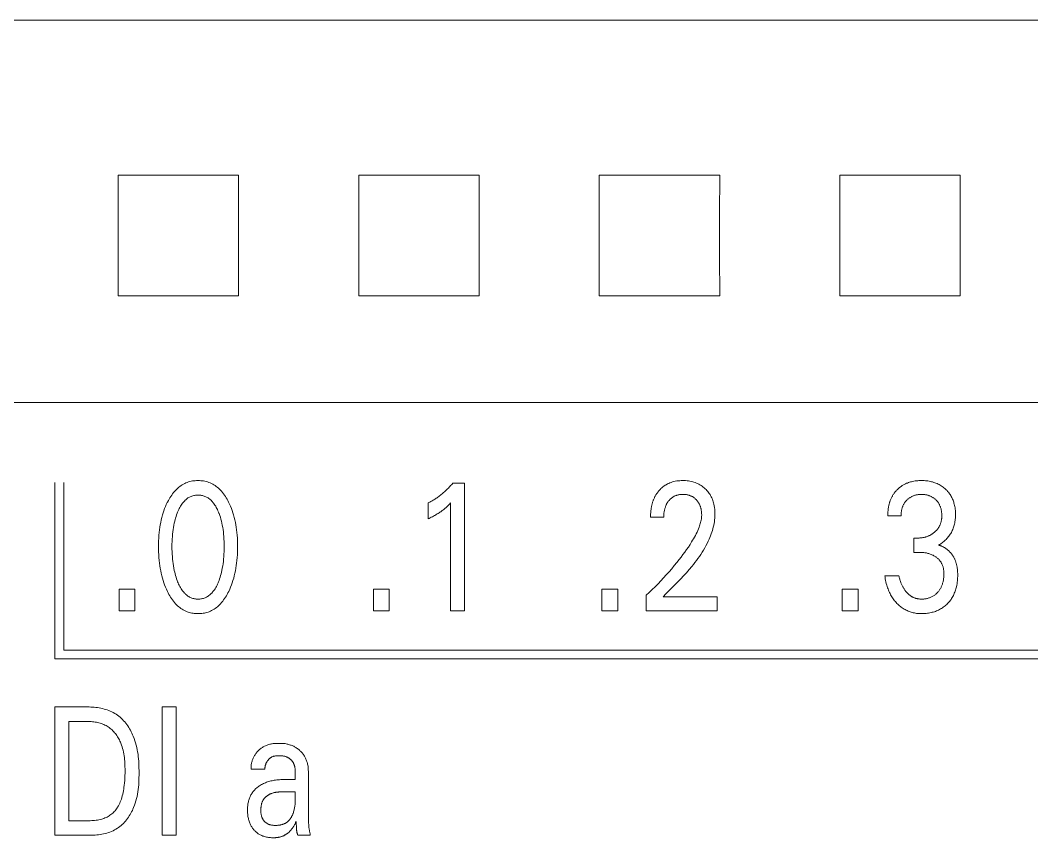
# Model space of a CAD drawing. Header units: millimetres. Extents: x -135 to 420, y 0 to 297.
# Drawn here: x 235.42 to 248.04, y 154.76 to 164.96 of the extents above; entities that cross this region are included whole.
import ezdxf

# ---------------------------------------------------------------- set-up
doc = ezdxf.new("R2010")
doc.units = ezdxf.units.MM
doc.layers.add('eProC - L2', color=41, linetype='Continuous', lineweight=20)

msp = doc.modelspace()

# ---------------------------------------------------------------- linework, layer by layer
at = {"layer": 'eProC - L2', "linetype": 'Continuous'}
for p, q in [((225.196, 164.959), (289.596, 164.959)), ((238.148, 163.026), (236.645, 163.026)), ((241.148, 163.026), (239.645, 163.026)), ((244.148, 163.026), (242.645, 163.026)), ((247.148, 163.026), (245.645, 163.026)), ((238.148, 161.522), (236.645, 161.522)), ((241.148, 161.522), (239.645, 161.522)), ((244.148, 161.522), (242.645, 161.522)), ((247.148, 161.522), (245.645, 161.522)), ((289.996, 160.19), (224.796, 160.19)), ((235.857, 159.194), (235.857, 156.994)), ((235.967, 159.194), (235.967, 157.104)), ((240.818, 159.185), (240.963, 159.185)), ((240.963, 159.185), (240.963, 157.594)), ((240.512, 158.739), (240.512, 158.939)), ((240.792, 157.594), (240.792, 158.938)), ((243.451, 158.762), (243.285, 158.762)), ((246.41, 158.778), (246.244, 158.778)), ((246.571, 158.322), (246.571, 158.501)), ((246.571, 158.501), (246.628, 158.501)), ((246.64, 158.322), (246.571, 158.322)), ((246.208, 158.031), (246.383, 158.031)), ((236.658, 157.594), (236.658, 157.864)), ((236.658, 157.864), (236.855, 157.864)), ((236.855, 157.864), (236.855, 157.594)), ((239.829, 157.594), (239.829, 157.864)), ((239.829, 157.864), (240.027, 157.864)), ((240.027, 157.864), (240.027, 157.594)), ((242.678, 157.594), (242.678, 157.864)), ((242.678, 157.864), (242.876, 157.864)), ((242.876, 157.864), (242.876, 157.594)), ((245.677, 157.594), (245.677, 157.864)), ((245.677, 157.864), (245.875, 157.864)), ((245.875, 157.864), (245.875, 157.594)), ((243.232, 157.594), (243.232, 157.786)), ((243.441, 157.769), (244.115, 157.769)), ((244.115, 157.769), (244.115, 157.594)), ((236.855, 157.594), (236.658, 157.594)), ((240.027, 157.594), (239.829, 157.594)), ((240.963, 157.594), (240.792, 157.594)), ((242.876, 157.594), (242.678, 157.594)), ((244.115, 157.594), (243.232, 157.594)), ((245.875, 157.594), (245.677, 157.594)), ((235.967, 157.104), (259.796, 157.104)), ((235.857, 156.994), (259.906, 156.994)), ((235.856, 154.794), (235.856, 156.394)), ((235.856, 156.394), (236.262, 156.394)), ((237.194, 154.794), (237.194, 156.394)), ((237.194, 156.394), (237.37, 156.394)), ((237.37, 156.394), (237.37, 154.794)), ((236.031, 156.213), (236.031, 154.975)), ((236.262, 156.213), (236.031, 156.213)), ((238.476, 155.617), (238.304, 155.617)), ((238.854, 155.591), (238.854, 155.588)), ((238.854, 155.588), (238.854, 155.584)), ((238.854, 155.488), (238.854, 155.584)), ((239.018, 155.582), (239.018, 155.194)), ((238.705, 155.488), (238.854, 155.488)), ((238.854, 155.336), (238.696, 155.336)), ((239.02, 155.026), (239.019, 155.11)), ((236.031, 154.975), (236.297, 154.975)), ((239.021, 154.965), (239.02, 155.026)), ((238.867, 154.925), (238.868, 154.914)), ((236.296, 154.794), (235.856, 154.794)), ((237.37, 154.794), (237.194, 154.794)), ((239.042, 154.794), (238.886, 154.794))]:
    msp.add_line(p, q, dxfattribs=at)
for points in [[(236.645, 161.522), (236.646, 162.021), (236.646, 162.527), (236.645, 163.026)], [(238.148, 161.522), (238.147, 162.021), (238.147, 162.527), (238.148, 163.026)], [(239.645, 161.522), (239.646, 162.021), (239.646, 162.527), (239.645, 163.026)], [(241.148, 161.522), (241.147, 162.021), (241.147, 162.527), (241.148, 163.026)], [(242.645, 161.522), (242.646, 162.021), (242.646, 162.527), (242.645, 163.026)], [(244.148, 161.522), (244.147, 162.021), (244.147, 162.527), (244.148, 163.026)], [(245.645, 161.522), (245.646, 162.021), (245.646, 162.527), (245.645, 163.026)], [(247.148, 161.522), (247.147, 162.021), (247.147, 162.527), (247.148, 163.026)], [(238.024, 157.834), (238.036, 157.861), (238.048, 157.888), (238.058, 157.916), (238.068, 157.943), (238.077, 157.971), (238.086, 158), (238.094, 158.031), (238.101, 158.062), (238.108, 158.093), (238.114, 158.124), (238.119, 158.156), (238.123, 158.187), (238.127, 158.222), (238.13, 158.257), (238.132, 158.292), (238.134, 158.327), (238.135, 158.362), (238.135, 158.397), (238.135, 158.431), (238.134, 158.466), (238.132, 158.5), (238.13, 158.535), (238.127, 158.569), (238.123, 158.603), (238.118, 158.635), (238.113, 158.666), (238.107, 158.696), (238.101, 158.727), (238.093, 158.758), (238.085, 158.788), (238.076, 158.816), (238.067, 158.843), (238.057, 158.87), (238.046, 158.897), (238.034, 158.924), (238.022, 158.95), (238.013, 158.968), (238.003, 158.986), (237.993, 159.003), (237.982, 159.02), (237.971, 159.037), (237.959, 159.053), (237.947, 159.069), (237.934, 159.084), (237.92, 159.099), (237.908, 159.111), (237.895, 159.123), (237.882, 159.134), (237.868, 159.145), (237.854, 159.155), (237.84, 159.164), (237.825, 159.173), (237.809, 159.181), (237.794, 159.188), (237.778, 159.194), (237.761, 159.2), (237.745, 159.205), (237.728, 159.209), (237.711, 159.212), (237.694, 159.215), (237.676, 159.216), (237.659, 159.217), (237.642, 159.218), (237.624, 159.217), (237.607, 159.216), (237.59, 159.215), (237.573, 159.212), (237.556, 159.209), (237.539, 159.205), (237.523, 159.2), (237.506, 159.194), (237.49, 159.188), (237.475, 159.181), (237.459, 159.173), (237.444, 159.164), (237.43, 159.155), (237.416, 159.145), (237.402, 159.134), (237.389, 159.123), (237.376, 159.111), (237.364, 159.099), (237.35, 159.084), (237.337, 159.069), (237.324, 159.053), (237.313, 159.037), (237.301, 159.02), (237.291, 159.003), (237.281, 158.986), (237.271, 158.968), (237.262, 158.95), (237.258, 158.943)], [(243.441, 157.769), (243.478, 157.805), (243.515, 157.842), (243.552, 157.879), (243.589, 157.916), (243.626, 157.953), (243.662, 157.991), (243.698, 158.029), (243.733, 158.067), (243.767, 158.107), (243.801, 158.147), (243.82, 158.171), (243.839, 158.195), (243.858, 158.22), (243.877, 158.245), (243.895, 158.271), (243.912, 158.297), (243.929, 158.323), (243.945, 158.35), (243.961, 158.377), (243.976, 158.404), (243.99, 158.432), (244.004, 158.46), (244.017, 158.488), (244.025, 158.509), (244.034, 158.53), (244.042, 158.551), (244.049, 158.573), (244.056, 158.594), (244.062, 158.616), (244.068, 158.638), (244.073, 158.66), (244.077, 158.682), (244.081, 158.704), (244.084, 158.727), (244.086, 158.749), (244.088, 158.771), (244.089, 158.794), (244.088, 158.815), (244.087, 158.837), (244.086, 158.858), (244.083, 158.88), (244.079, 158.901), (244.075, 158.922), (244.071, 158.938), (244.066, 158.954), (244.061, 158.97), (244.056, 158.985), (244.049, 159), (244.042, 159.015), (244.035, 159.03), (244.027, 159.043), (244.018, 159.056), (244.009, 159.069), (243.999, 159.081), (243.989, 159.093), (243.978, 159.105), (243.967, 159.116), (243.955, 159.127), (243.942, 159.137), (243.929, 159.147), (243.916, 159.156), (243.902, 159.165), (243.888, 159.172), (243.873, 159.18), (243.858, 159.187), (243.842, 159.193), (243.827, 159.198), (243.811, 159.202), (243.794, 159.206), (243.777, 159.21), (243.759, 159.213), (243.741, 159.215), (243.723, 159.217), (243.705, 159.218), (243.687, 159.218), (243.668, 159.217), (243.65, 159.216), (243.631, 159.215), (243.613, 159.212), (243.594, 159.209), (243.576, 159.205), (243.56, 159.2), (243.543, 159.195), (243.527, 159.189), (243.512, 159.182), (243.496, 159.175), (243.481, 159.166), (243.467, 159.158), (243.453, 159.148), (243.44, 159.138), (243.428, 159.128), (243.415, 159.117)], [(246.878, 158.413), (246.889, 158.419), (246.9, 158.426), (246.911, 158.433), (246.922, 158.44), (246.932, 158.448), (246.942, 158.456), (246.952, 158.465), (246.962, 158.474), (246.972, 158.483), (246.981, 158.493), (246.99, 158.503), (246.999, 158.514), (247.007, 158.525), (247.015, 158.536), (247.023, 158.547), (247.03, 158.559), (247.037, 158.571), (247.043, 158.583), (247.049, 158.596), (247.054, 158.609), (247.06, 158.622), (247.064, 158.635), (247.068, 158.648), (247.072, 158.661), (247.076, 158.675), (247.079, 158.69), (247.081, 158.705), (247.084, 158.72), (247.085, 158.735), (247.087, 158.75), (247.088, 158.765), (247.088, 158.781), (247.089, 158.796), (247.088, 158.812), (247.088, 158.828), (247.087, 158.844), (247.085, 158.86), (247.083, 158.876), (247.08, 158.892), (247.077, 158.908), (247.074, 158.923), (247.07, 158.936), (247.067, 158.948), (247.062, 158.961), (247.058, 158.973), (247.053, 158.985), (247.048, 158.997), (247.042, 159.008), (247.036, 159.02), (247.029, 159.031), (247.022, 159.042), (247.015, 159.052), (247.008, 159.062), (247, 159.072), (246.991, 159.082), (246.983, 159.092), (246.974, 159.101), (246.965, 159.109), (246.955, 159.118), (246.944, 159.127), (246.933, 159.136), (246.921, 159.144), (246.909, 159.152), (246.897, 159.16), (246.885, 159.167), (246.872, 159.173), (246.859, 159.18), (246.845, 159.185), (246.832, 159.191), (246.818, 159.195), (246.804, 159.2), (246.79, 159.203), (246.775, 159.207), (246.76, 159.21), (246.744, 159.212), (246.729, 159.214), (246.713, 159.216), (246.697, 159.217), (246.682, 159.218), (246.666, 159.218), (246.649, 159.218), (246.633, 159.217), (246.617, 159.216), (246.601, 159.214), (246.585, 159.212), (246.568, 159.209), (246.553, 159.206), (246.54, 159.203), (246.527, 159.2), (246.515, 159.196), (246.502, 159.192), (246.49, 159.187), (246.478, 159.183), (246.466, 159.177), (246.455, 159.171), (246.44, 159.163)], [(240.818, 159.185), (240.809, 159.174), (240.801, 159.164), (240.792, 159.154), (240.782, 159.144), (240.773, 159.134), (240.764, 159.124), (240.754, 159.114), (240.744, 159.104), (240.734, 159.095), (240.724, 159.086), (240.715, 159.077), (240.705, 159.068), (240.695, 159.059), (240.685, 159.051), (240.675, 159.043), (240.665, 159.035), (240.654, 159.027), (240.644, 159.019), (240.633, 159.011), (240.622, 159.003), (240.613, 158.997), (240.603, 158.99), (240.593, 158.984), (240.583, 158.978), (240.573, 158.972), (240.563, 158.966), (240.553, 158.96), (240.543, 158.955), (240.532, 158.949), (240.522, 158.944), (240.512, 158.939)], [(243.415, 159.117), (243.408, 159.11), (243.401, 159.102), (243.395, 159.096), (243.39, 159.09), (243.385, 159.084), (243.38, 159.078), (243.375, 159.071), (243.37, 159.065), (243.365, 159.058), (243.361, 159.052), (243.356, 159.045), (243.352, 159.038), (243.348, 159.031), (243.344, 159.024), (243.34, 159.017), (243.336, 159.01), (243.333, 159.002), (243.329, 158.994), (243.326, 158.987), (243.322, 158.979), (243.319, 158.971), (243.316, 158.963), (243.313, 158.955), (243.311, 158.946), (243.308, 158.938), (243.306, 158.93), (243.304, 158.922), (243.301, 158.913), (243.3, 158.905), (243.298, 158.897), (243.296, 158.886), (243.294, 158.876), (243.292, 158.866), (243.291, 158.855), (243.289, 158.845), (243.288, 158.835), (243.287, 158.824), (243.287, 158.814), (243.286, 158.804), (243.285, 158.793), (243.285, 158.783), (243.285, 158.772), (243.285, 158.762)], [(246.44, 159.163), (246.432, 159.159), (246.425, 159.155), (246.418, 159.15), (246.411, 159.145), (246.404, 159.14), (246.398, 159.135), (246.391, 159.13), (246.385, 159.125), (246.378, 159.119), (246.372, 159.113), (246.366, 159.108), (246.36, 159.102), (246.354, 159.096), (246.349, 159.09), (246.343, 159.084), (246.338, 159.078), (246.333, 159.072), (246.328, 159.065), (246.323, 159.059), (246.318, 159.052), (246.314, 159.045), (246.309, 159.038), (246.305, 159.031), (246.301, 159.024), (246.297, 159.017), (246.293, 159.009), (246.289, 159.001), (246.285, 158.994), (246.282, 158.986), (246.279, 158.978), (246.276, 158.97), (246.273, 158.962), (246.27, 158.954), (246.267, 158.946), (246.265, 158.937), (246.262, 158.929), (246.26, 158.921), (246.258, 158.912), (246.256, 158.902), (246.254, 158.892), (246.252, 158.882), (246.25, 158.871), (246.249, 158.861), (246.248, 158.851), (246.247, 158.84), (246.246, 158.83), (246.245, 158.819), (246.245, 158.809), (246.244, 158.799), (246.244, 158.788), (246.244, 158.778)], [(237.381, 157.972), (237.373, 157.992), (237.367, 158.013), (237.36, 158.033), (237.355, 158.054), (237.35, 158.075), (237.345, 158.096), (237.339, 158.124), (237.334, 158.152), (237.33, 158.181), (237.326, 158.209), (237.323, 158.237), (237.321, 158.269), (237.319, 158.3), (237.317, 158.332), (237.316, 158.363), (237.316, 158.395), (237.316, 158.426), (237.317, 158.457), (237.319, 158.488), (237.321, 158.519), (237.323, 158.55), (237.326, 158.578), (237.33, 158.605), (237.334, 158.633), (237.339, 158.661), (237.345, 158.688), (237.35, 158.709), (237.355, 158.73), (237.361, 158.75), (237.367, 158.771), (237.374, 158.791), (237.381, 158.811), (237.387, 158.825), (237.393, 158.84), (237.4, 158.855), (237.407, 158.869), (237.414, 158.883), (237.422, 158.897), (237.43, 158.91), (237.439, 158.923), (237.449, 158.936), (237.456, 158.945), (237.463, 158.954), (237.471, 158.962), (237.48, 158.971), (237.488, 158.979), (237.497, 158.986), (237.506, 158.993), (237.516, 159), (237.525, 159.006), (237.535, 159.011), (237.545, 159.016), (237.555, 159.02), (237.566, 159.024), (237.576, 159.027), (237.587, 159.03), (237.598, 159.032), (237.609, 159.034), (237.62, 159.035), (237.631, 159.036), (237.642, 159.036), (237.653, 159.036), (237.664, 159.035), (237.675, 159.034), (237.686, 159.032), (237.697, 159.03), (237.707, 159.027), (237.718, 159.024), (237.728, 159.02), (237.738, 159.016), (237.748, 159.011), (237.758, 159.006), (237.768, 159), (237.777, 158.993), (237.787, 158.986), (237.795, 158.979), (237.804, 158.971), (237.812, 158.962), (237.82, 158.954), (237.828, 158.945), (237.835, 158.936), (237.844, 158.923), (237.853, 158.91), (237.862, 158.897), (237.869, 158.883), (237.877, 158.869), (237.884, 158.855), (237.89, 158.84), (237.896, 158.825), (237.902, 158.811), (237.904, 158.805)], [(243.451, 158.762), (243.451, 158.772), (243.451, 158.782), (243.452, 158.793), (243.452, 158.803), (243.453, 158.813), (243.455, 158.823), (243.456, 158.833), (243.458, 158.843), (243.46, 158.852), (243.462, 158.861), (243.464, 158.87), (243.467, 158.879), (243.47, 158.887), (243.473, 158.896), (243.476, 158.904), (243.48, 158.913), (243.483, 158.919), (243.486, 158.926), (243.49, 158.933), (243.494, 158.939), (243.498, 158.945), (243.502, 158.952), (243.506, 158.958), (243.511, 158.964), (243.516, 158.969), (243.52, 158.975), (243.525, 158.98), (243.53, 158.985), (243.535, 158.99), (243.541, 158.995), (243.546, 158.999), (243.552, 159.004), (243.558, 159.008), (243.564, 159.012), (243.569, 159.015), (243.575, 159.019), (243.582, 159.022), (243.588, 159.025), (243.594, 159.028), (243.601, 159.03), (243.607, 159.033), (243.614, 159.035), (243.621, 159.037), (243.629, 159.039), (243.637, 159.041), (243.645, 159.042), (243.653, 159.043), (243.662, 159.044), (243.67, 159.045), (243.678, 159.045), (243.687, 159.045), (243.695, 159.045), (243.703, 159.045), (243.711, 159.045), (243.719, 159.044), (243.727, 159.043), (243.735, 159.042), (243.743, 159.04), (243.751, 159.038), (243.758, 159.036), (243.766, 159.034), (243.773, 159.032), (243.78, 159.029), (243.787, 159.027), (243.794, 159.024), (243.8, 159.02), (243.807, 159.017), (243.813, 159.013), (243.819, 159.009), (243.826, 159.005), (243.831, 159), (243.837, 158.996), (243.843, 158.991), (243.848, 158.986), (243.854, 158.981), (243.859, 158.976), (243.863, 158.97), (243.868, 158.965), (243.873, 158.959), (243.877, 158.953), (243.881, 158.947), (243.885, 158.941), (243.888, 158.935), (243.892, 158.928), (243.895, 158.921), (243.899, 158.914), (243.902, 158.907), (243.904, 158.9), (243.907, 158.893), (243.909, 158.885), (243.911, 158.878), (243.913, 158.87), (243.915, 158.863), (243.917, 158.854), (243.918, 158.846), (243.919, 158.837), (243.921, 158.828), (243.921, 158.82), (243.922, 158.811), (243.922, 158.802), (243.923, 158.793), (243.923, 158.785)], [(246.41, 158.778), (246.41, 158.787), (246.41, 158.796), (246.411, 158.805), (246.411, 158.814), (246.412, 158.822), (246.414, 158.831), (246.415, 158.84), (246.417, 158.849), (246.419, 158.858), (246.421, 158.866), (246.423, 158.873), (246.425, 158.881), (246.428, 158.889), (246.431, 158.896), (246.434, 158.903), (246.437, 158.911), (246.441, 158.918), (246.445, 158.925), (246.449, 158.932), (246.453, 158.938), (246.457, 158.945), (246.462, 158.951), (246.467, 158.957), (246.472, 158.963), (246.477, 158.969), (246.482, 158.974), (246.488, 158.98), (246.494, 158.985), (246.5, 158.99), (246.506, 158.995), (246.512, 159), (246.519, 159.004), (246.525, 159.008), (246.532, 159.012), (246.539, 159.016), (246.546, 159.02), (246.553, 159.023), (246.56, 159.026), (246.567, 159.029), (246.575, 159.032), (246.582, 159.034), (246.59, 159.036), (246.597, 159.038), (246.605, 159.04), (246.614, 159.041), (246.622, 159.043), (246.63, 159.044), (246.639, 159.044), (246.647, 159.045), (246.656, 159.045), (246.664, 159.045), (246.673, 159.045), (246.681, 159.045), (246.69, 159.045), (246.698, 159.044), (246.707, 159.043), (246.715, 159.041), (246.724, 159.04), (246.732, 159.038), (246.74, 159.036), (246.747, 159.034), (246.755, 159.032), (246.762, 159.029), (246.77, 159.026), (246.777, 159.023), (246.784, 159.02), (246.791, 159.016), (246.798, 159.012), (246.805, 159.008), (246.811, 159.004), (246.818, 159), (246.824, 158.995), (246.83, 158.99), (246.836, 158.985), (246.842, 158.98), (246.847, 158.974), (246.853, 158.969), (246.858, 158.963), (246.863, 158.957), (246.867, 158.951), (246.872, 158.945), (246.876, 158.938), (246.88, 158.932), (246.884, 158.925), (246.888, 158.918), (246.891, 158.911), (246.895, 158.903), (246.898, 158.896), (246.901, 158.888), (246.903, 158.881), (246.905, 158.873), (246.908, 158.865), (246.91, 158.857), (246.911, 158.848), (246.913, 158.839), (246.915, 158.83), (246.916, 158.821), (246.917, 158.812), (246.917, 158.803), (246.918, 158.794), (246.918, 158.785), (246.918, 158.776)], [(237.258, 158.943), (237.246, 158.918), (237.235, 158.893), (237.225, 158.867), (237.216, 158.841), (237.207, 158.814), (237.199, 158.788), (237.19, 158.758), (237.183, 158.727), (237.176, 158.696), (237.17, 158.666), (237.165, 158.635), (237.161, 158.603), (237.157, 158.569), (237.154, 158.535), (237.151, 158.5), (237.15, 158.466), (237.149, 158.431), (237.148, 158.397), (237.149, 158.362), (237.15, 158.327), (237.151, 158.292), (237.154, 158.257), (237.157, 158.222), (237.161, 158.187), (237.165, 158.155), (237.17, 158.124), (237.176, 158.092), (237.182, 158.061), (237.19, 158.03), (237.198, 157.999), (237.206, 157.971), (237.215, 157.943), (237.225, 157.915), (237.236, 157.888), (237.247, 157.861), (237.26, 157.834), (237.269, 157.816), (237.279, 157.798), (237.289, 157.78), (237.3, 157.762), (237.311, 157.745), (237.323, 157.728), (237.335, 157.712), (237.348, 157.696), (237.362, 157.681), (237.374, 157.668), (237.387, 157.656), (237.4, 157.644), (237.414, 157.633), (237.428, 157.623), (237.443, 157.613), (237.458, 157.604), (237.473, 157.596), (237.489, 157.588), (237.504, 157.582), (237.518, 157.577), (237.533, 157.573), (237.548, 157.569), (237.564, 157.565), (237.579, 157.562), (237.595, 157.56), (237.61, 157.559), (237.626, 157.558), (237.642, 157.558), (237.658, 157.558), (237.673, 157.559), (237.689, 157.56), (237.705, 157.562), (237.72, 157.565), (237.735, 157.569), (237.751, 157.573), (237.766, 157.577), (237.78, 157.582), (237.795, 157.588), (237.811, 157.596), (237.826, 157.604), (237.841, 157.613), (237.856, 157.623), (237.87, 157.633), (237.884, 157.644), (237.897, 157.656), (237.91, 157.668), (237.922, 157.681), (237.936, 157.696), (237.949, 157.712), (237.961, 157.728), (237.973, 157.745), (237.984, 157.762), (237.995, 157.78), (238.005, 157.798), (238.015, 157.816), (238.024, 157.834)], [(240.512, 158.739), (240.525, 158.746), (240.538, 158.753), (240.551, 158.759), (240.564, 158.766), (240.577, 158.773), (240.59, 158.78), (240.602, 158.787), (240.613, 158.794), (240.625, 158.801), (240.636, 158.808), (240.647, 158.815), (240.658, 158.822), (240.668, 158.829), (240.677, 158.836), (240.687, 158.843), (240.696, 158.85), (240.706, 158.858), (240.715, 158.865), (240.723, 158.872), (240.731, 158.879), (240.739, 158.886), (240.747, 158.894), (240.756, 158.902), (240.764, 158.91), (240.778, 158.924), (240.792, 158.938)], [(237.904, 158.805), (237.912, 158.782), (237.92, 158.759), (237.927, 158.736), (237.933, 158.712), (237.938, 158.688), (237.944, 158.661), (237.949, 158.633), (237.953, 158.605), (237.957, 158.578), (237.96, 158.55), (237.963, 158.519), (237.965, 158.488), (237.966, 158.457), (237.967, 158.426), (237.967, 158.395), (237.967, 158.363), (237.966, 158.332), (237.965, 158.3), (237.963, 158.269), (237.96, 158.237), (237.957, 158.209), (237.954, 158.18), (237.949, 158.152), (237.944, 158.124), (237.939, 158.096), (237.934, 158.075), (237.929, 158.054), (237.923, 158.033), (237.917, 158.013), (237.91, 157.992), (237.903, 157.972), (237.897, 157.956), (237.891, 157.941), (237.885, 157.927), (237.878, 157.912), (237.87, 157.897), (237.863, 157.883), (237.854, 157.869), (237.845, 157.856), (237.836, 157.842), (237.828, 157.833), (237.821, 157.824), (237.813, 157.815), (237.805, 157.807), (237.796, 157.799), (237.787, 157.791), (237.778, 157.784), (237.769, 157.777), (237.759, 157.771), (237.749, 157.765), (237.739, 157.76), (237.729, 157.756), (237.718, 157.752), (237.708, 157.748), (237.697, 157.746), (237.686, 157.743), (237.675, 157.741), (237.664, 157.74), (237.653, 157.739), (237.642, 157.739), (237.631, 157.739), (237.619, 157.74), (237.608, 157.741), (237.597, 157.743), (237.587, 157.746), (237.576, 157.748), (237.565, 157.752), (237.555, 157.756), (237.545, 157.76), (237.535, 157.765), (237.525, 157.771), (237.515, 157.777), (237.505, 157.784), (237.496, 157.791), (237.487, 157.799), (237.479, 157.807), (237.471, 157.815), (237.463, 157.824), (237.455, 157.833), (237.448, 157.842), (237.438, 157.856), (237.429, 157.869), (237.421, 157.883), (237.413, 157.897), (237.406, 157.912), (237.399, 157.927), (237.392, 157.941), (237.386, 157.956), (237.381, 157.972)], [(243.923, 158.785), (243.922, 158.769), (243.921, 158.754), (243.919, 158.739), (243.916, 158.724), (243.913, 158.709), (243.91, 158.695), (243.906, 158.68), (243.901, 158.665), (243.897, 158.651), (243.891, 158.636), (243.883, 158.615), (243.874, 158.594), (243.865, 158.573), (243.855, 158.552), (243.844, 158.532), (243.833, 158.512), (243.822, 158.492), (243.81, 158.472), (243.798, 158.453), (243.778, 158.42), (243.757, 158.388), (243.735, 158.357), (243.713, 158.325), (243.69, 158.294), (243.667, 158.264), (243.643, 158.234), (243.612, 158.195), (243.581, 158.156), (243.549, 158.118), (243.516, 158.08), (243.482, 158.043), (243.448, 158.005), (243.414, 157.968), (243.379, 157.931), (243.343, 157.894), (243.306, 157.858), (243.27, 157.821), (243.232, 157.786)], [(246.918, 158.776), (246.918, 158.768), (246.918, 158.761), (246.917, 158.753), (246.917, 158.746), (246.916, 158.739), (246.915, 158.731), (246.914, 158.724), (246.912, 158.717), (246.911, 158.709), (246.909, 158.702), (246.907, 158.695), (246.905, 158.689), (246.903, 158.683), (246.901, 158.677), (246.899, 158.671), (246.896, 158.665), (246.894, 158.659), (246.891, 158.653), (246.888, 158.648), (246.885, 158.642), (246.882, 158.637), (246.878, 158.631), (246.875, 158.626), (246.871, 158.62), (246.867, 158.615), (246.863, 158.61), (246.859, 158.605), (246.855, 158.6), (246.85, 158.595), (246.845, 158.59), (246.841, 158.586), (246.836, 158.581), (246.831, 158.577), (246.826, 158.572), (246.821, 158.568), (246.815, 158.564), (246.81, 158.56), (246.804, 158.555), (246.799, 158.552), (246.793, 158.548), (246.787, 158.544), (246.781, 158.541), (246.775, 158.537), (246.769, 158.534), (246.762, 158.531), (246.755, 158.528), (246.749, 158.525), (246.742, 158.522), (246.734, 158.519), (246.727, 158.517), (246.72, 158.514), (246.713, 158.512), (246.705, 158.51), (246.698, 158.509), (246.69, 158.507), (246.683, 158.506), (246.675, 158.504), (246.667, 158.503), (246.659, 158.503), (246.651, 158.502), (246.643, 158.502), (246.636, 158.501), (246.628, 158.501)], [(247.11, 158.127), (247.109, 158.135), (247.108, 158.143), (247.106, 158.151), (247.105, 158.158), (247.103, 158.166), (247.101, 158.174), (247.099, 158.181), (247.097, 158.189), (247.094, 158.196), (247.092, 158.204), (247.089, 158.211), (247.087, 158.218), (247.084, 158.224), (247.081, 158.231), (247.079, 158.237), (247.076, 158.243), (247.072, 158.25), (247.069, 158.256), (247.066, 158.262), (247.062, 158.268), (247.058, 158.274), (247.055, 158.28), (247.051, 158.286), (247.047, 158.292), (247.043, 158.298), (247.038, 158.303), (247.034, 158.309), (247.029, 158.314), (247.025, 158.32), (247.02, 158.325), (247.015, 158.33), (247.01, 158.335), (247.005, 158.34), (247, 158.344), (246.995, 158.349), (246.99, 158.353), (246.985, 158.358), (246.98, 158.362), (246.974, 158.366), (246.969, 158.37), (246.963, 158.374), (246.957, 158.377), (246.952, 158.381), (246.946, 158.384), (246.94, 158.388), (246.934, 158.391), (246.928, 158.394), (246.922, 158.397), (246.916, 158.399), (246.91, 158.402), (246.903, 158.405), (246.897, 158.407), (246.891, 158.409), (246.884, 158.411), (246.878, 158.413)], [(246.64, 158.322), (246.651, 158.322), (246.662, 158.322), (246.673, 158.321), (246.684, 158.32), (246.695, 158.319), (246.705, 158.317), (246.716, 158.316), (246.726, 158.314), (246.736, 158.312), (246.745, 158.309), (246.755, 158.307), (246.765, 158.304), (246.774, 158.3), (246.784, 158.297), (246.792, 158.293), (246.801, 158.289), (246.81, 158.285), (246.818, 158.28), (246.827, 158.276), (246.835, 158.271), (246.843, 158.265), (246.849, 158.261), (246.855, 158.256), (246.861, 158.251), (246.867, 158.246), (246.873, 158.24), (246.879, 158.235), (246.884, 158.229), (246.889, 158.223), (246.894, 158.217), (246.899, 158.211), (246.904, 158.205), (246.908, 158.198), (246.912, 158.191), (246.916, 158.184), (246.919, 158.178), (246.922, 158.17), (246.925, 158.163), (246.928, 158.156), (246.931, 158.149), (246.933, 158.141), (246.935, 158.132), (246.938, 158.123), (246.939, 158.114), (246.941, 158.104), (246.942, 158.095), (246.943, 158.085), (246.944, 158.076), (246.944, 158.066), (246.944, 158.057), (246.944, 158.045), (246.944, 158.033), (246.943, 158.021), (246.942, 158.009), (246.941, 157.998), (246.939, 157.986), (246.938, 157.974), (246.935, 157.963), (246.933, 157.954), (246.931, 157.945), (246.928, 157.936), (246.926, 157.927), (246.923, 157.918), (246.919, 157.909), (246.916, 157.901), (246.912, 157.892), (246.908, 157.884), (246.904, 157.876), (246.9, 157.868), (246.895, 157.861), (246.89, 157.854), (246.885, 157.847), (246.88, 157.84), (246.874, 157.833), (246.869, 157.826), (246.863, 157.82), (246.856, 157.813), (246.85, 157.807), (246.843, 157.801), (246.836, 157.795), (246.829, 157.79), (246.822, 157.785), (246.814, 157.78), (246.807, 157.775), (246.799, 157.771), (246.791, 157.766), (246.783, 157.763), (246.774, 157.759), (246.766, 157.756), (246.757, 157.753), (246.749, 157.75), (246.74, 157.748), (246.731, 157.746), (246.721, 157.744), (246.711, 157.742), (246.702, 157.741), (246.692, 157.74), (246.682, 157.74), (246.673, 157.739), (246.663, 157.739)], [(246.208, 158.031), (246.21, 158.011), (246.213, 157.991), (246.217, 157.972), (246.221, 157.953), (246.226, 157.933), (246.231, 157.914), (246.237, 157.895), (246.242, 157.88), (246.247, 157.866), (246.253, 157.851), (246.259, 157.836), (246.265, 157.822), (246.272, 157.808), (246.279, 157.794), (246.287, 157.78), (246.295, 157.768), (246.303, 157.755), (246.311, 157.743), (246.32, 157.731), (246.329, 157.719), (246.339, 157.707), (246.349, 157.696), (246.359, 157.685), (246.369, 157.675), (246.38, 157.665), (246.39, 157.656), (246.401, 157.647), (246.413, 157.638), (246.424, 157.63), (246.436, 157.622), (246.448, 157.614), (246.46, 157.608), (246.472, 157.601), (246.484, 157.595), (246.497, 157.59), (246.51, 157.584), (246.522, 157.58), (246.536, 157.576), (246.549, 157.572), (246.562, 157.569), (246.576, 157.566), (246.59, 157.563), (246.604, 157.561), (246.619, 157.56), (246.633, 157.559), (246.647, 157.558), (246.661, 157.558), (246.677, 157.558), (246.692, 157.558), (246.708, 157.559), (246.723, 157.561), (246.738, 157.562), (246.753, 157.565), (246.769, 157.567), (246.784, 157.571), (246.797, 157.574), (246.811, 157.578), (246.825, 157.582), (246.838, 157.586), (246.851, 157.591), (246.864, 157.597), (246.877, 157.603), (246.89, 157.609), (246.902, 157.616), (246.914, 157.623), (246.926, 157.63), (246.937, 157.638), (246.948, 157.646), (246.959, 157.655), (246.969, 157.664), (246.98, 157.673), (246.99, 157.683), (246.999, 157.693), (247.008, 157.703), (247.017, 157.714), (247.025, 157.725), (247.034, 157.736), (247.041, 157.748), (247.048, 157.76), (247.055, 157.772), (247.062, 157.785), (247.068, 157.798), (247.074, 157.811), (247.08, 157.824), (247.085, 157.838), (247.089, 157.852), (247.093, 157.866), (247.097, 157.88), (247.101, 157.894), (247.104, 157.912), (247.108, 157.93), (247.11, 157.949), (247.112, 157.967), (247.114, 157.985), (247.115, 158.004), (247.116, 158.022), (247.116, 158.041), (247.116, 158.058), (247.115, 158.076), (247.114, 158.093), (247.112, 158.11), (247.11, 158.127)], [(246.663, 157.739), (246.656, 157.739), (246.649, 157.74), (246.643, 157.74), (246.636, 157.741), (246.629, 157.741), (246.622, 157.742), (246.616, 157.744), (246.609, 157.745), (246.602, 157.746), (246.596, 157.748), (246.59, 157.75), (246.584, 157.752), (246.579, 157.754), (246.573, 157.756), (246.567, 157.758), (246.562, 157.761), (246.556, 157.764), (246.551, 157.766), (246.546, 157.769), (246.54, 157.772), (246.535, 157.775), (246.529, 157.779), (246.524, 157.783), (246.518, 157.788), (246.512, 157.792), (246.507, 157.796), (246.502, 157.801), (246.497, 157.806), (246.491, 157.811), (246.486, 157.816), (246.482, 157.821), (246.476, 157.827), (246.471, 157.833), (246.466, 157.839), (246.461, 157.845), (246.456, 157.852), (246.452, 157.858), (246.447, 157.865), (246.443, 157.872), (246.439, 157.878), (246.435, 157.886), (246.43, 157.893), (246.426, 157.901), (246.423, 157.909), (246.419, 157.916), (246.415, 157.924), (246.412, 157.932), (246.409, 157.94), (246.406, 157.948), (246.402, 157.958), (246.399, 157.969), (246.396, 157.979), (246.393, 157.989), (246.39, 157.999), (246.387, 158.01), (246.385, 158.02), (246.383, 158.031)], [(236.296, 154.794), (236.317, 154.794), (236.338, 154.795), (236.359, 154.796), (236.379, 154.798), (236.4, 154.8), (236.421, 154.803), (236.442, 154.807), (236.462, 154.811), (236.483, 154.816), (236.503, 154.821), (236.523, 154.827), (236.543, 154.834), (236.562, 154.842), (236.581, 154.85), (236.599, 154.86), (236.618, 154.869), (236.635, 154.88), (236.651, 154.891), (236.667, 154.903), (236.682, 154.915), (236.696, 154.928), (236.71, 154.942), (236.724, 154.956), (236.737, 154.971), (236.749, 154.986), (236.761, 155.002), (236.773, 155.018), (236.784, 155.034), (236.794, 155.051), (236.804, 155.068), (236.813, 155.086), (236.822, 155.103), (236.83, 155.121), (236.838, 155.139), (236.849, 155.167), (236.859, 155.194), (236.867, 155.222), (236.874, 155.25), (236.881, 155.279), (236.886, 155.307), (236.891, 155.336), (236.895, 155.365), (236.898, 155.394), (236.901, 155.424), (236.903, 155.453), (236.904, 155.482), (236.905, 155.512), (236.906, 155.541), (236.906, 155.571), (236.906, 155.6), (236.905, 155.629), (236.905, 155.659), (236.903, 155.688), (236.902, 155.717), (236.899, 155.746), (236.896, 155.775), (236.893, 155.804), (236.888, 155.833), (236.883, 155.861), (236.878, 155.889), (236.871, 155.918), (236.863, 155.946), (236.855, 155.973), (236.845, 156.001), (236.834, 156.028), (236.826, 156.047), (236.817, 156.066), (236.808, 156.085), (236.798, 156.103), (236.788, 156.122), (236.777, 156.139), (236.765, 156.157), (236.753, 156.174), (236.74, 156.191), (236.727, 156.207), (236.713, 156.222), (236.699, 156.237), (236.684, 156.252), (236.669, 156.265), (236.653, 156.279), (236.637, 156.291), (236.62, 156.303), (236.602, 156.313), (236.584, 156.323), (236.566, 156.333), (236.547, 156.341), (236.528, 156.349), (236.508, 156.356), (236.489, 156.363), (236.469, 156.368), (236.448, 156.374), (236.428, 156.378), (236.407, 156.382), (236.386, 156.385), (236.366, 156.388), (236.345, 156.39), (236.324, 156.392), (236.303, 156.393), (236.282, 156.394), (236.262, 156.394)], [(236.262, 156.213), (236.278, 156.212), (236.294, 156.212), (236.31, 156.211), (236.326, 156.209), (236.342, 156.207), (236.358, 156.205), (236.374, 156.202), (236.39, 156.199), (236.406, 156.195), (236.421, 156.191), (236.436, 156.186), (236.452, 156.181), (236.466, 156.175), (236.481, 156.168), (236.495, 156.161), (236.509, 156.153), (236.522, 156.145), (236.535, 156.136), (236.547, 156.127), (236.558, 156.117), (236.57, 156.107), (236.58, 156.096), (236.591, 156.085), (236.601, 156.073), (236.61, 156.061), (236.62, 156.049), (236.628, 156.036), (236.637, 156.023), (236.645, 156.01), (236.652, 155.997), (236.66, 155.983), (236.666, 155.969), (236.673, 155.955), (236.679, 155.941), (236.687, 155.919), (236.694, 155.897), (236.701, 155.875), (236.707, 155.853), (236.712, 155.831), (236.716, 155.808), (236.72, 155.785), (236.723, 155.762), (236.725, 155.74), (236.727, 155.717), (236.729, 155.694), (236.73, 155.671), (236.73, 155.647), (236.731, 155.624), (236.731, 155.601), (236.731, 155.57), (236.73, 155.539), (236.729, 155.508), (236.727, 155.477), (236.724, 155.446), (236.721, 155.415), (236.718, 155.393), (236.715, 155.371), (236.711, 155.349), (236.707, 155.327), (236.702, 155.306), (236.696, 155.284), (236.69, 155.263), (236.685, 155.245), (236.679, 155.228), (236.672, 155.211), (236.665, 155.194), (236.657, 155.178), (236.648, 155.161), (236.639, 155.146), (236.632, 155.134), (236.624, 155.122), (236.615, 155.111), (236.606, 155.1), (236.597, 155.089), (236.587, 155.079), (236.577, 155.069), (236.566, 155.06), (236.555, 155.051), (236.543, 155.043), (236.532, 155.035), (236.519, 155.028), (236.507, 155.021), (236.494, 155.014), (236.481, 155.009), (236.468, 155.003), (236.454, 154.999), (236.441, 154.994), (236.423, 154.99), (236.406, 154.986), (236.388, 154.982), (236.37, 154.98), (236.352, 154.978), (236.334, 154.976), (236.315, 154.976), (236.297, 154.975)], [(239.018, 155.582), (239.018, 155.594), (239.017, 155.606), (239.017, 155.619), (239.016, 155.631), (239.014, 155.643), (239.013, 155.655), (239.011, 155.667), (239.008, 155.679), (239.005, 155.691), (239.002, 155.702), (238.999, 155.712), (238.996, 155.723), (238.992, 155.733), (238.988, 155.743), (238.983, 155.753), (238.979, 155.763), (238.973, 155.773), (238.968, 155.782), (238.962, 155.791), (238.956, 155.8), (238.95, 155.809), (238.943, 155.817), (238.936, 155.825), (238.929, 155.833), (238.921, 155.841), (238.913, 155.848), (238.905, 155.855), (238.897, 155.862), (238.889, 155.869), (238.88, 155.875), (238.871, 155.881), (238.862, 155.887), (238.853, 155.893), (238.844, 155.898), (238.835, 155.903), (238.825, 155.907), (238.815, 155.912), (238.805, 155.916), (238.795, 155.919), (238.784, 155.923), (238.774, 155.926), (238.763, 155.929), (238.753, 155.931), (238.74, 155.934), (238.727, 155.936), (238.714, 155.937), (238.7, 155.939), (238.687, 155.939), (238.674, 155.94), (238.66, 155.94), (238.649, 155.94), (238.637, 155.94), (238.626, 155.94), (238.614, 155.939), (238.603, 155.939), (238.591, 155.937), (238.58, 155.936), (238.568, 155.934), (238.557, 155.933), (238.546, 155.93), (238.535, 155.928), (238.524, 155.925), (238.513, 155.921), (238.502, 155.918), (238.492, 155.914), (238.481, 155.909), (238.471, 155.905), (238.462, 155.9), (238.453, 155.895), (238.445, 155.89), (238.436, 155.884), (238.428, 155.878), (238.42, 155.872), (238.412, 155.866), (238.405, 155.859), (238.397, 155.852), (238.39, 155.845), (238.383, 155.837), (238.376, 155.83), (238.37, 155.822), (238.364, 155.814), (238.358, 155.805), (238.352, 155.797), (238.347, 155.788), (238.342, 155.78), (238.337, 155.771), (238.333, 155.762), (238.329, 155.753), (238.325, 155.744), (238.321, 155.735), (238.318, 155.726), (238.315, 155.716), (238.312, 155.707), (238.31, 155.697), (238.308, 155.688), (238.306, 155.678), (238.305, 155.669), (238.304, 155.659), (238.303, 155.649), (238.303, 155.64), (238.303, 155.63)], [(238.476, 155.617), (238.476, 155.622), (238.476, 155.627), (238.476, 155.633), (238.476, 155.638), (238.477, 155.643), (238.478, 155.648), (238.478, 155.653), (238.479, 155.658), (238.48, 155.663), (238.482, 155.668), (238.483, 155.673), (238.485, 155.678), (238.487, 155.683), (238.489, 155.688), (238.491, 155.693), (238.493, 155.697), (238.495, 155.702), (238.498, 155.707), (238.5, 155.711), (238.503, 155.715), (238.506, 155.72), (238.509, 155.724), (238.512, 155.728), (238.515, 155.732), (238.519, 155.736), (238.522, 155.74), (238.525, 155.743), (238.529, 155.747), (238.533, 155.75), (238.537, 155.754), (238.541, 155.757), (238.545, 155.76), (238.549, 155.762), (238.553, 155.765), (238.557, 155.767), (238.562, 155.77), (238.567, 155.772), (238.573, 155.774), (238.578, 155.776), (238.584, 155.778), (238.589, 155.779), (238.595, 155.781), (238.6, 155.782), (238.606, 155.783), (238.612, 155.784), (238.617, 155.784), (238.623, 155.785), (238.629, 155.785), (238.635, 155.786), (238.641, 155.786), (238.647, 155.786), (238.654, 155.786), (238.66, 155.786), (238.667, 155.786), (238.674, 155.786), (238.68, 155.785), (238.687, 155.785), (238.693, 155.784), (238.7, 155.783), (238.706, 155.782), (238.713, 155.781), (238.719, 155.779), (238.725, 155.778), (238.732, 155.776), (238.738, 155.774), (238.744, 155.772), (238.75, 155.769), (238.756, 155.766), (238.762, 155.764), (238.766, 155.761), (238.771, 155.758), (238.775, 155.756), (238.779, 155.753), (238.783, 155.75), (238.788, 155.747), (238.792, 155.743), (238.795, 155.74), (238.799, 155.736), (238.803, 155.733), (238.807, 155.729), (238.81, 155.725), (238.813, 155.721), (238.817, 155.717), (238.82, 155.713), (238.823, 155.709), (238.825, 155.704), (238.828, 155.7), (238.831, 155.695), (238.833, 155.69), (238.836, 155.685), (238.838, 155.679), (238.84, 155.674), (238.842, 155.668), (238.844, 155.662), (238.846, 155.656), (238.847, 155.65), (238.848, 155.644), (238.849, 155.639), (238.85, 155.633), (238.851, 155.627), (238.852, 155.621), (238.852, 155.615), (238.853, 155.609), (238.853, 155.603)], [(238.303, 155.63), (238.303, 155.629), (238.303, 155.628), (238.303, 155.626), (238.303, 155.625), (238.303, 155.624), (238.304, 155.623), (238.304, 155.622), (238.304, 155.621), (238.304, 155.62), (238.304, 155.618), (238.304, 155.617)], [(238.853, 155.603), (238.853, 155.601), (238.853, 155.599), (238.853, 155.597), (238.853, 155.595), (238.853, 155.593), (238.854, 155.591)], [(238.705, 155.488), (238.689, 155.488), (238.673, 155.487), (238.657, 155.486), (238.641, 155.485), (238.625, 155.484), (238.609, 155.482), (238.593, 155.479), (238.579, 155.477), (238.564, 155.474), (238.55, 155.471), (238.536, 155.467), (238.522, 155.463), (238.508, 155.459), (238.494, 155.454), (238.482, 155.449), (238.469, 155.443), (238.457, 155.438), (238.444, 155.432), (238.432, 155.425), (238.421, 155.418), (238.409, 155.411), (238.4, 155.404), (238.39, 155.398), (238.381, 155.391), (238.373, 155.383), (238.364, 155.376), (238.356, 155.368), (238.348, 155.36), (238.34, 155.351), (238.333, 155.343), (238.325, 155.334), (238.319, 155.325), (238.313, 155.315), (238.307, 155.306), (238.301, 155.296), (238.296, 155.286), (238.291, 155.276), (238.287, 155.265), (238.282, 155.255), (238.279, 155.244), (238.275, 155.233), (238.272, 155.221), (238.269, 155.209), (238.266, 155.197), (238.264, 155.185), (238.262, 155.173), (238.261, 155.16), (238.26, 155.148), (238.259, 155.135), (238.259, 155.123), (238.259, 155.11), (238.259, 155.097), (238.259, 155.083), (238.26, 155.07), (238.261, 155.056), (238.262, 155.043), (238.264, 155.029), (238.267, 155.016), (238.269, 155.003), (238.272, 154.991), (238.275, 154.98), (238.278, 154.968), (238.282, 154.957), (238.286, 154.946), (238.291, 154.935), (238.296, 154.924), (238.301, 154.914), (238.306, 154.905), (238.311, 154.897), (238.317, 154.889), (238.322, 154.881), (238.328, 154.873), (238.334, 154.865), (238.341, 154.858), (238.348, 154.851), (238.355, 154.844), (238.362, 154.837), (238.369, 154.831), (238.377, 154.825), (238.385, 154.819), (238.393, 154.813), (238.401, 154.808), (238.41, 154.803), (238.418, 154.799), (238.429, 154.793), (238.439, 154.789), (238.45, 154.784), (238.461, 154.781), (238.472, 154.777), (238.484, 154.774), (238.495, 154.771), (238.508, 154.769), (238.521, 154.767), (238.533, 154.765), (238.546, 154.764), (238.559, 154.763), (238.572, 154.762), (238.585, 154.762)], [(238.854, 155.336), (238.854, 155.241), (238.853, 155.23), (238.853, 155.219), (238.853, 155.208), (238.852, 155.197), (238.851, 155.185), (238.851, 155.174), (238.849, 155.163), (238.848, 155.152), (238.846, 155.141), (238.845, 155.13), (238.842, 155.119), (238.84, 155.109), (238.837, 155.098), (238.834, 155.087), (238.831, 155.076), (238.827, 155.066), (238.824, 155.059), (238.822, 155.053), (238.819, 155.046), (238.816, 155.04), (238.812, 155.033), (238.809, 155.027), (238.806, 155.021), (238.802, 155.015), (238.798, 155.009), (238.794, 155.003), (238.79, 154.997), (238.786, 154.992), (238.782, 154.986), (238.777, 154.981), (238.772, 154.976), (238.767, 154.971), (238.762, 154.967), (238.757, 154.962), (238.752, 154.958), (238.746, 154.954), (238.74, 154.95), (238.734, 154.946), (238.728, 154.942), (238.721, 154.939), (238.715, 154.936), (238.708, 154.933), (238.701, 154.931), (238.694, 154.929), (238.687, 154.926), (238.68, 154.925), (238.672, 154.923), (238.665, 154.921), (238.658, 154.92), (238.65, 154.919), (238.643, 154.918), (238.635, 154.918), (238.627, 154.917), (238.62, 154.917), (238.612, 154.916), (238.605, 154.916), (238.599, 154.917), (238.592, 154.917), (238.585, 154.917), (238.578, 154.918), (238.571, 154.918), (238.565, 154.919), (238.558, 154.921), (238.551, 154.922), (238.545, 154.923), (238.539, 154.925), (238.532, 154.927), (238.526, 154.929), (238.52, 154.932), (238.514, 154.935), (238.508, 154.938), (238.503, 154.941), (238.498, 154.944), (238.494, 154.947), (238.489, 154.95), (238.485, 154.954), (238.48, 154.957), (238.476, 154.961), (238.472, 154.965), (238.468, 154.97), (238.464, 154.974), (238.461, 154.978), (238.457, 154.983), (238.454, 154.987), (238.451, 154.992), (238.448, 154.997), (238.445, 155.002), (238.442, 155.008), (238.44, 155.015), (238.437, 155.021), (238.435, 155.028), (238.433, 155.034), (238.431, 155.041), (238.43, 155.047), (238.428, 155.054), (238.427, 155.061), (238.426, 155.068), (238.426, 155.075), (238.425, 155.082), (238.425, 155.089), (238.425, 155.096), (238.425, 155.102), (238.425, 155.109)], [(238.425, 155.109), (238.425, 155.115), (238.425, 155.121), (238.425, 155.126), (238.426, 155.132), (238.426, 155.138), (238.427, 155.143), (238.427, 155.149), (238.428, 155.155), (238.429, 155.161), (238.43, 155.166), (238.431, 155.172), (238.432, 155.178), (238.434, 155.183), (238.435, 155.189), (238.437, 155.194), (238.439, 155.199), (238.441, 155.205), (238.443, 155.21), (238.445, 155.215), (238.447, 155.22), (238.45, 155.225), (238.453, 155.23), (238.455, 155.235), (238.458, 155.24), (238.461, 155.244), (238.464, 155.248), (238.468, 155.252), (238.471, 155.256), (238.475, 155.26), (238.478, 155.264), (238.482, 155.268), (238.486, 155.271), (238.49, 155.275), (238.494, 155.278), (238.498, 155.281), (238.502, 155.285), (238.507, 155.288), (238.511, 155.291), (238.515, 155.294), (238.52, 155.296), (238.525, 155.299), (238.529, 155.302), (238.534, 155.304), (238.539, 155.306), (238.543, 155.309), (238.548, 155.311), (238.555, 155.314), (238.562, 155.316), (238.57, 155.319), (238.577, 155.321), (238.584, 155.323), (238.591, 155.325), (238.599, 155.327), (238.606, 155.328), (238.613, 155.33), (238.621, 155.331), (238.628, 155.332), (238.636, 155.333), (238.643, 155.333), (238.651, 155.334), (238.658, 155.335), (238.666, 155.335), (238.673, 155.335), (238.681, 155.336), (238.688, 155.336), (238.696, 155.336)], [(239.019, 155.11), (239.018, 155.138), (239.018, 155.166), (239.018, 155.194)], [(238.585, 154.762), (238.592, 154.762), (238.599, 154.763), (238.606, 154.763), (238.613, 154.764), (238.62, 154.764), (238.627, 154.765), (238.634, 154.766), (238.64, 154.767), (238.647, 154.768), (238.654, 154.77), (238.661, 154.771), (238.668, 154.773), (238.674, 154.775), (238.681, 154.777), (238.687, 154.779), (238.693, 154.781), (238.698, 154.783), (238.704, 154.786), (238.71, 154.788), (238.715, 154.791), (238.721, 154.794), (238.726, 154.797), (238.731, 154.8), (238.737, 154.803), (238.742, 154.807), (238.747, 154.81), (238.752, 154.814), (238.757, 154.817), (238.762, 154.821), (238.767, 154.825), (238.772, 154.83), (238.777, 154.834), (238.781, 154.839), (238.786, 154.843), (238.791, 154.848), (238.795, 154.853), (238.8, 154.858), (238.804, 154.863), (238.808, 154.868), (238.812, 154.873), (238.816, 154.879), (238.82, 154.884), (238.824, 154.889), (238.827, 154.895), (238.831, 154.901), (238.835, 154.908), (238.839, 154.914), (238.843, 154.922), (238.848, 154.929), (238.852, 154.937), (238.858, 154.951), (238.865, 154.964)], [(238.865, 154.964), (238.865, 154.959), (238.866, 154.953), (238.866, 154.947), (238.867, 154.942), (238.867, 154.936), (238.867, 154.931), (238.867, 154.925)], [(239.033, 154.844), (239.031, 154.851), (239.03, 154.858), (239.029, 154.865), (239.027, 154.876), (239.025, 154.887), (239.024, 154.898), (239.023, 154.909), (239.022, 154.92), (239.022, 154.931), (239.021, 154.942), (239.021, 154.953), (239.021, 154.965)], [(238.868, 154.914), (238.868, 154.903), (238.868, 154.892)], [(238.868, 154.892), (238.869, 154.886), (238.869, 154.881), (238.869, 154.876), (238.87, 154.871), (238.87, 154.866), (238.87, 154.862), (238.871, 154.857), (238.871, 154.852), (238.872, 154.847), (238.873, 154.843), (238.873, 154.838), (238.874, 154.833), (238.875, 154.829), (238.876, 154.824), (238.877, 154.821), (238.878, 154.817), (238.879, 154.814), (238.88, 154.81), (238.881, 154.807), (238.882, 154.804), (238.884, 154.8), (238.885, 154.797), (238.886, 154.794)], [(239.042, 154.794), (239.041, 154.801), (239.04, 154.808), (239.039, 154.815), (239.037, 154.822), (239.036, 154.829), (239.033, 154.844)]]:
    msp.add_lwpolyline(points, dxfattribs=at)

doc.saveas('drawing.dxf')
